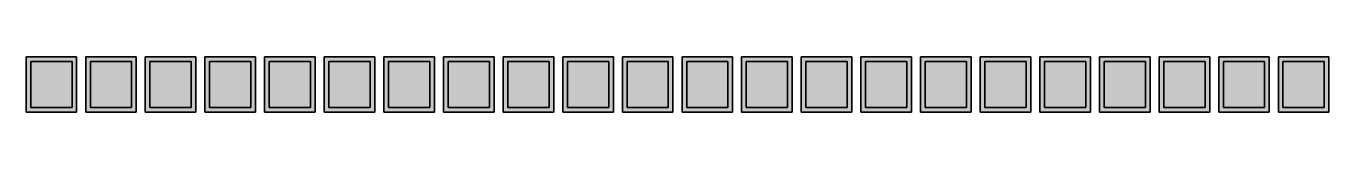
# Model space of a CAD drawing. Extents: x 219 to 547, y 65 to 70.
# Drawn here: x 479.43 to 507.83, y 65.02 to 66.23 of the extents above; entities that cross this region are included whole.
import ezdxf

# ---------------------------------------------------------------- set-up
doc = ezdxf.new("R2010")
doc.units = 0

msp = doc.modelspace()

# ---------------------------------------------------------------- linework, layer by layer
at = {"color": 216, "lineweight": 35, "ltscale": 0.02758}
for p, q in [((480.530365, 66.225807), (479.427155, 66.225807)), ((483.130371, 66.225807), (482.027161, 66.225807)), ((484.430359, 66.225807), (483.327148, 66.225807)), ((487.030365, 66.225807), (485.927155, 66.225807)), ((489.630371, 66.225807), (488.527161, 66.225807)), ((490.930359, 66.225807), (489.827148, 66.225807)), ((493.530365, 66.225807), (492.427155, 66.225807)), ((496.130371, 66.225807), (495.027161, 66.225807)), ((497.430359, 66.225807), (496.327148, 66.225807)), ((500.030365, 66.225807), (498.927155, 66.225807)), ((502.630371, 66.225807), (501.527161, 66.225807)), ((503.930359, 66.225807), (502.827148, 66.225807)), ((506.530365, 66.225807), (505.427155, 66.225807)), ((479.427155, 65.022614), (480.530365, 65.022614)), ((482.027161, 65.022614), (483.130371, 65.022614)), ((483.327148, 65.022614), (484.430359, 65.022614)), ((485.927155, 65.022614), (487.030365, 65.022614)), ((488.527161, 65.022614), (489.630371, 65.022614)), ((489.827148, 65.022614), (490.930359, 65.022614)), ((492.427155, 65.022614), (493.530365, 65.022614)), ((495.027161, 65.022614), (496.130371, 65.022614)), ((496.327148, 65.022614), (497.430359, 65.022614)), ((498.927155, 65.022614), (500.030365, 65.022614)), ((501.527161, 65.022614), (502.630371, 65.022614)), ((502.827148, 65.022614), (503.930359, 65.022614)), ((505.427155, 65.022614), (506.530365, 65.022614))]:
    msp.add_line(p, q, dxfattribs=at)
at = {"color": 216, "lineweight": 35, "ltscale": 0.03008}
for p, q in [((479.427155, 66.225807), (479.427155, 65.022614)), ((480.530365, 65.022614), (480.530365, 66.225807)), ((480.727173, 66.225807), (480.727173, 65.022614)), ((481.830353, 65.022614), (481.830353, 66.225807)), ((482.027161, 66.225807), (482.027161, 65.022614)), ((483.130371, 65.022614), (483.130371, 66.225807)), ((483.327148, 66.225807), (483.327148, 65.022614)), ((484.430359, 65.022614), (484.430359, 66.225807)), ((484.627167, 66.225807), (484.627167, 65.022614)), ((485.730347, 65.022614), (485.730347, 66.225807)), ((485.927155, 66.225807), (485.927155, 65.022614)), ((487.030365, 65.022614), (487.030365, 66.225807)), ((487.227173, 66.225807), (487.227173, 65.022614)), ((488.330353, 65.022614), (488.330353, 66.225807)), ((488.527161, 66.225807), (488.527161, 65.022614)), ((489.630371, 65.022614), (489.630371, 66.225807)), ((489.827148, 66.225807), (489.827148, 65.022614)), ((490.930359, 65.022614), (490.930359, 66.225807)), ((491.127167, 66.225807), (491.127167, 65.022614)), ((492.230347, 65.022614), (492.230347, 66.225807)), ((492.427155, 66.225807), (492.427155, 65.022614)), ((493.530365, 65.022614), (493.530365, 66.225807)), ((493.727173, 66.225807), (493.727173, 65.022614)), ((494.830353, 65.022614), (494.830353, 66.225807)), ((495.027161, 66.225807), (495.027161, 65.022614)), ((496.130371, 65.022614), (496.130371, 66.225807)), ((496.327148, 66.225807), (496.327148, 65.022614)), ((497.430359, 65.022614), (497.430359, 66.225807)), ((497.627167, 66.225807), (497.627167, 65.022614)), ((498.730347, 65.022614), (498.730347, 66.225807)), ((498.927155, 66.225807), (498.927155, 65.022614)), ((500.030365, 65.022614), (500.030365, 66.225807)), ((500.227173, 66.225807), (500.227173, 65.022614)), ((501.330353, 65.022614), (501.330353, 66.225807)), ((501.527161, 66.225807), (501.527161, 65.022614)), ((502.630371, 65.022614), (502.630371, 66.225807)), ((502.827148, 66.225807), (502.827148, 65.022614)), ((503.930359, 65.022614), (503.930359, 66.225807)), ((504.127167, 66.225807), (504.127167, 65.022614)), ((505.230347, 65.022614), (505.230347, 66.225807)), ((505.427155, 66.225807), (505.427155, 65.022614)), ((506.530365, 65.022614), (506.530365, 66.225807)), ((506.727173, 66.225807), (506.727173, 65.022614)), ((507.830353, 65.022614), (507.830353, 66.225807))]:
    msp.add_line(p, q, dxfattribs=at)
at = {"color": 6, "lineweight": 35, "ltscale": 0.02758}
for p, q in [((480.530365, 66.225807), (479.427155, 66.225807)), ((483.130371, 66.225807), (482.027161, 66.225807)), ((484.430359, 66.225807), (483.327148, 66.225807)), ((487.030365, 66.225807), (485.927155, 66.225807)), ((489.630371, 66.225807), (488.527161, 66.225807)), ((490.930359, 66.225807), (489.827148, 66.225807)), ((493.530365, 66.225807), (492.427155, 66.225807)), ((496.130371, 66.225807), (495.027161, 66.225807)), ((497.430359, 66.225807), (496.327148, 66.225807)), ((500.030365, 66.225807), (498.927155, 66.225807)), ((502.630371, 66.225807), (501.527161, 66.225807)), ((503.930359, 66.225807), (502.827148, 66.225807)), ((506.530365, 66.225807), (505.427155, 66.225807)), ((479.427155, 65.022614), (480.530365, 65.022614)), ((482.027161, 65.022614), (483.130371, 65.022614)), ((483.327148, 65.022614), (484.430359, 65.022614)), ((485.927155, 65.022614), (487.030365, 65.022614)), ((488.527161, 65.022614), (489.630371, 65.022614)), ((489.827148, 65.022614), (490.930359, 65.022614)), ((492.427155, 65.022614), (493.530365, 65.022614)), ((495.027161, 65.022614), (496.130371, 65.022614)), ((496.327148, 65.022614), (497.430359, 65.022614)), ((498.927155, 65.022614), (500.030365, 65.022614)), ((501.527161, 65.022614), (502.630371, 65.022614)), ((502.827148, 65.022614), (503.930359, 65.022614)), ((505.427155, 65.022614), (506.530365, 65.022614))]:
    msp.add_line(p, q, dxfattribs=at)
at = {"color": 6, "lineweight": 35, "ltscale": 0.03008}
for p, q in [((479.427155, 66.225807), (479.427155, 65.022614)), ((480.530365, 65.022614), (480.530365, 66.225807)), ((480.727173, 66.225807), (480.727173, 65.022614)), ((481.830353, 65.022614), (481.830353, 66.225807)), ((482.027161, 66.225807), (482.027161, 65.022614)), ((483.130371, 65.022614), (483.130371, 66.225807)), ((483.327148, 66.225807), (483.327148, 65.022614)), ((484.430359, 65.022614), (484.430359, 66.225807)), ((484.627167, 66.225807), (484.627167, 65.022614)), ((485.730347, 65.022614), (485.730347, 66.225807)), ((485.927155, 66.225807), (485.927155, 65.022614)), ((487.030365, 65.022614), (487.030365, 66.225807)), ((487.227173, 66.225807), (487.227173, 65.022614)), ((488.330353, 65.022614), (488.330353, 66.225807)), ((488.527161, 66.225807), (488.527161, 65.022614)), ((489.630371, 65.022614), (489.630371, 66.225807)), ((489.827148, 66.225807), (489.827148, 65.022614)), ((490.930359, 65.022614), (490.930359, 66.225807)), ((491.127167, 66.225807), (491.127167, 65.022614)), ((492.230347, 65.022614), (492.230347, 66.225807)), ((492.427155, 66.225807), (492.427155, 65.022614)), ((493.530365, 65.022614), (493.530365, 66.225807)), ((493.727173, 66.225807), (493.727173, 65.022614)), ((494.830353, 65.022614), (494.830353, 66.225807)), ((495.027161, 66.225807), (495.027161, 65.022614)), ((496.130371, 65.022614), (496.130371, 66.225807)), ((496.327148, 66.225807), (496.327148, 65.022614)), ((497.430359, 65.022614), (497.430359, 66.225807)), ((497.627167, 66.225807), (497.627167, 65.022614)), ((498.730347, 65.022614), (498.730347, 66.225807)), ((498.927155, 66.225807), (498.927155, 65.022614)), ((500.030365, 65.022614), (500.030365, 66.225807)), ((500.227173, 66.225807), (500.227173, 65.022614)), ((501.330353, 65.022614), (501.330353, 66.225807)), ((501.527161, 66.225807), (501.527161, 65.022614)), ((502.630371, 65.022614), (502.630371, 66.225807)), ((502.827148, 66.225807), (502.827148, 65.022614)), ((503.930359, 65.022614), (503.930359, 66.225807)), ((504.127167, 66.225807), (504.127167, 65.022614)), ((505.230347, 65.022614), (505.230347, 66.225807)), ((505.427155, 66.225807), (505.427155, 65.022614)), ((506.530365, 65.022614), (506.530365, 66.225807)), ((506.727173, 66.225807), (506.727173, 65.022614)), ((507.830353, 65.022614), (507.830353, 66.225807))]:
    msp.add_line(p, q, dxfattribs=at)
at = {"color": 216, "lineweight": 35, "ltscale": 0.027579}
for p, q in [((481.830353, 66.225807), (480.727173, 66.225807)), ((485.730347, 66.225807), (484.627167, 66.225807)), ((488.330353, 66.225807), (487.227173, 66.225807)), ((492.230347, 66.225807), (491.127167, 66.225807)), ((494.830353, 66.225807), (493.727173, 66.225807)), ((498.730347, 66.225807), (497.627167, 66.225807)), ((501.330353, 66.225807), (500.227173, 66.225807)), ((505.230347, 66.225807), (504.127167, 66.225807)), ((507.830353, 66.225807), (506.727173, 66.225807)), ((480.727173, 65.022614), (481.830353, 65.022614)), ((484.627167, 65.022614), (485.730347, 65.022614)), ((487.227173, 65.022614), (488.330353, 65.022614)), ((491.127167, 65.022614), (492.230347, 65.022614)), ((493.727173, 65.022614), (494.830353, 65.022614)), ((497.627167, 65.022614), (498.730347, 65.022614)), ((500.227173, 65.022614), (501.330353, 65.022614)), ((504.127167, 65.022614), (505.230347, 65.022614)), ((506.727173, 65.022614), (507.830353, 65.022614))]:
    msp.add_line(p, q, dxfattribs=at)
at = {"color": 6, "lineweight": 35, "ltscale": 0.027579}
for p, q in [((481.830353, 66.225807), (480.727173, 66.225807)), ((485.730347, 66.225807), (484.627167, 66.225807)), ((488.330353, 66.225807), (487.227173, 66.225807)), ((492.230347, 66.225807), (491.127167, 66.225807)), ((494.830353, 66.225807), (493.727173, 66.225807)), ((498.730347, 66.225807), (497.627167, 66.225807)), ((501.330353, 66.225807), (500.227173, 66.225807)), ((505.230347, 66.225807), (504.127167, 66.225807)), ((507.830353, 66.225807), (506.727173, 66.225807)), ((480.727173, 65.022614), (481.830353, 65.022614)), ((484.627167, 65.022614), (485.730347, 65.022614)), ((487.227173, 65.022614), (488.330353, 65.022614)), ((491.127167, 65.022614), (492.230347, 65.022614)), ((493.727173, 65.022614), (494.830353, 65.022614)), ((497.627167, 65.022614), (498.730347, 65.022614)), ((500.227173, 65.022614), (501.330353, 65.022614)), ((504.127167, 65.022614), (505.230347, 65.022614)), ((506.727173, 65.022614), (507.830353, 65.022614))]:
    msp.add_line(p, q, dxfattribs=at)
at = {"color": 1, "lineweight": 35, "ltscale": 0.022501}
for p, q in [((480.428772, 66.124207), (479.528748, 66.124207)), ((486.928772, 66.124207), (486.028748, 66.124207)), ((493.428772, 66.124207), (492.528748, 66.124207)), ((499.928772, 66.124207), (499.028748, 66.124207)), ((506.428772, 66.124207), (505.528748, 66.124207)), ((479.528748, 65.124207), (480.428772, 65.124207)), ((486.028748, 65.124207), (486.928772, 65.124207)), ((492.528748, 65.124207), (493.428772, 65.124207)), ((499.028748, 65.124207), (499.928772, 65.124207)), ((505.528748, 65.124207), (506.428772, 65.124207))]:
    msp.add_line(p, q, dxfattribs=at)
at = {"color": 1, "lineweight": 35, "ltscale": 0.025}
for p, q in [((479.528748, 66.124207), (479.528748, 65.124207)), ((480.428772, 65.124207), (480.428772, 66.124207)), ((480.828766, 66.124207), (480.828766, 65.124207)), ((481.72876, 65.124207), (481.72876, 66.124207)), ((482.128754, 66.124207), (482.128754, 65.124207)), ((483.028748, 65.124207), (483.028748, 66.124207)), ((483.428772, 66.124207), (483.428772, 65.124207)), ((484.328766, 65.124207), (484.328766, 66.124207)), ((484.72876, 66.124207), (484.72876, 65.124207)), ((485.628754, 65.124207), (485.628754, 66.124207)), ((486.028748, 66.124207), (486.028748, 65.124207)), ((486.928772, 65.124207), (486.928772, 66.124207)), ((487.328766, 66.124207), (487.328766, 65.124207)), ((488.22876, 65.124207), (488.22876, 66.124207)), ((488.628754, 66.124207), (488.628754, 65.124207)), ((489.528748, 65.124207), (489.528748, 66.124207)), ((489.928772, 66.124207), (489.928772, 65.124207)), ((490.828766, 65.124207), (490.828766, 66.124207)), ((491.22876, 66.124207), (491.22876, 65.124207)), ((492.128754, 65.124207), (492.128754, 66.124207)), ((492.528748, 66.124207), (492.528748, 65.124207)), ((493.428772, 65.124207), (493.428772, 66.124207)), ((493.828766, 66.124207), (493.828766, 65.124207)), ((494.72876, 65.124207), (494.72876, 66.124207)), ((495.128754, 66.124207), (495.128754, 65.124207)), ((496.028748, 65.124207), (496.028748, 66.124207)), ((496.428772, 66.124207), (496.428772, 65.124207)), ((497.328766, 65.124207), (497.328766, 66.124207)), ((497.72876, 66.124207), (497.72876, 65.124207)), ((498.628754, 65.124207), (498.628754, 66.124207)), ((499.028748, 66.124207), (499.028748, 65.124207)), ((499.928772, 65.124207), (499.928772, 66.124207)), ((500.328766, 66.124207), (500.328766, 65.124207)), ((501.22876, 65.124207), (501.22876, 66.124207)), ((501.628754, 66.124207), (501.628754, 65.124207)), ((502.528748, 65.124207), (502.528748, 66.124207)), ((502.928772, 66.124207), (502.928772, 65.124207)), ((503.828766, 65.124207), (503.828766, 66.124207)), ((504.22876, 66.124207), (504.22876, 65.124207)), ((505.128754, 65.124207), (505.128754, 66.124207)), ((505.528748, 66.124207), (505.528748, 65.124207)), ((506.428772, 65.124207), (506.428772, 66.124207)), ((506.828766, 66.124207), (506.828766, 65.124207)), ((507.72876, 65.124207), (507.72876, 66.124207))]:
    msp.add_line(p, q, dxfattribs=at)
at = {"color": 5, "lineweight": 35, "ltscale": 0.022501}
for p, q in [((480.428772, 66.124207), (479.528748, 66.124207)), ((486.928772, 66.124207), (486.028748, 66.124207)), ((493.428772, 66.124207), (492.528748, 66.124207)), ((499.928772, 66.124207), (499.028748, 66.124207)), ((506.428772, 66.124207), (505.528748, 66.124207)), ((479.528748, 65.124207), (480.428772, 65.124207)), ((486.028748, 65.124207), (486.928772, 65.124207)), ((492.528748, 65.124207), (493.428772, 65.124207)), ((499.028748, 65.124207), (499.928772, 65.124207)), ((505.528748, 65.124207), (506.428772, 65.124207))]:
    msp.add_line(p, q, dxfattribs=at)
at = {"color": 5, "lineweight": 35, "ltscale": 0.025}
for p, q in [((479.528748, 66.124207), (479.528748, 65.124207)), ((480.428772, 65.124207), (480.428772, 66.124207)), ((480.828766, 66.124207), (480.828766, 65.124207)), ((481.72876, 65.124207), (481.72876, 66.124207)), ((482.128754, 66.124207), (482.128754, 65.124207)), ((483.028748, 65.124207), (483.028748, 66.124207)), ((483.428772, 66.124207), (483.428772, 65.124207)), ((484.328766, 65.124207), (484.328766, 66.124207)), ((484.72876, 66.124207), (484.72876, 65.124207)), ((485.628754, 65.124207), (485.628754, 66.124207)), ((486.028748, 66.124207), (486.028748, 65.124207)), ((486.928772, 65.124207), (486.928772, 66.124207)), ((487.328766, 66.124207), (487.328766, 65.124207)), ((488.22876, 65.124207), (488.22876, 66.124207)), ((488.628754, 66.124207), (488.628754, 65.124207)), ((489.528748, 65.124207), (489.528748, 66.124207)), ((489.928772, 66.124207), (489.928772, 65.124207)), ((490.828766, 65.124207), (490.828766, 66.124207)), ((491.22876, 66.124207), (491.22876, 65.124207)), ((492.128754, 65.124207), (492.128754, 66.124207)), ((492.528748, 66.124207), (492.528748, 65.124207)), ((493.428772, 65.124207), (493.428772, 66.124207)), ((493.828766, 66.124207), (493.828766, 65.124207)), ((494.72876, 65.124207), (494.72876, 66.124207)), ((495.128754, 66.124207), (495.128754, 65.124207)), ((496.028748, 65.124207), (496.028748, 66.124207)), ((496.428772, 66.124207), (496.428772, 65.124207)), ((497.328766, 65.124207), (497.328766, 66.124207)), ((497.72876, 66.124207), (497.72876, 65.124207)), ((498.628754, 65.124207), (498.628754, 66.124207)), ((499.028748, 66.124207), (499.028748, 65.124207)), ((499.928772, 65.124207), (499.928772, 66.124207)), ((500.328766, 66.124207), (500.328766, 65.124207)), ((501.22876, 65.124207), (501.22876, 66.124207)), ((501.628754, 66.124207), (501.628754, 65.124207)), ((502.528748, 65.124207), (502.528748, 66.124207)), ((502.928772, 66.124207), (502.928772, 65.124207)), ((503.828766, 65.124207), (503.828766, 66.124207)), ((504.22876, 66.124207), (504.22876, 65.124207)), ((505.128754, 65.124207), (505.128754, 66.124207)), ((505.528748, 66.124207), (505.528748, 65.124207)), ((506.428772, 65.124207), (506.428772, 66.124207)), ((506.828766, 66.124207), (506.828766, 65.124207)), ((507.72876, 65.124207), (507.72876, 66.124207))]:
    msp.add_line(p, q, dxfattribs=at)
at = {"color": 9, "lineweight": 35, "ltscale": 0.022501}
for p, q in [((480.428772, 66.124207), (479.528748, 66.124207)), ((486.928772, 66.124207), (486.028748, 66.124207)), ((493.428772, 66.124207), (492.528748, 66.124207)), ((499.928772, 66.124207), (499.028748, 66.124207)), ((506.428772, 66.124207), (505.528748, 66.124207)), ((479.528748, 65.124207), (480.428772, 65.124207)), ((486.028748, 65.124207), (486.928772, 65.124207)), ((492.528748, 65.124207), (493.428772, 65.124207)), ((499.028748, 65.124207), (499.928772, 65.124207)), ((505.528748, 65.124207), (506.428772, 65.124207))]:
    msp.add_line(p, q, dxfattribs=at)
at = {"color": 9, "lineweight": 35, "ltscale": 0.025}
for p, q in [((479.528748, 66.124207), (479.528748, 65.124207)), ((480.428772, 65.124207), (480.428772, 66.124207)), ((480.828766, 66.124207), (480.828766, 65.124207)), ((481.72876, 65.124207), (481.72876, 66.124207)), ((482.128754, 66.124207), (482.128754, 65.124207)), ((483.028748, 65.124207), (483.028748, 66.124207)), ((483.428772, 66.124207), (483.428772, 65.124207)), ((484.328766, 65.124207), (484.328766, 66.124207)), ((484.72876, 66.124207), (484.72876, 65.124207)), ((485.628754, 65.124207), (485.628754, 66.124207)), ((486.028748, 66.124207), (486.028748, 65.124207)), ((486.928772, 65.124207), (486.928772, 66.124207)), ((487.328766, 66.124207), (487.328766, 65.124207)), ((488.22876, 65.124207), (488.22876, 66.124207)), ((488.628754, 66.124207), (488.628754, 65.124207)), ((489.528748, 65.124207), (489.528748, 66.124207)), ((489.928772, 66.124207), (489.928772, 65.124207)), ((490.828766, 65.124207), (490.828766, 66.124207)), ((491.22876, 66.124207), (491.22876, 65.124207)), ((492.128754, 65.124207), (492.128754, 66.124207)), ((492.528748, 66.124207), (492.528748, 65.124207)), ((493.428772, 65.124207), (493.428772, 66.124207)), ((493.828766, 66.124207), (493.828766, 65.124207)), ((494.72876, 65.124207), (494.72876, 66.124207)), ((495.128754, 66.124207), (495.128754, 65.124207)), ((496.028748, 65.124207), (496.028748, 66.124207)), ((496.428772, 66.124207), (496.428772, 65.124207)), ((497.328766, 65.124207), (497.328766, 66.124207)), ((497.72876, 66.124207), (497.72876, 65.124207)), ((498.628754, 65.124207), (498.628754, 66.124207)), ((499.028748, 66.124207), (499.028748, 65.124207)), ((499.928772, 65.124207), (499.928772, 66.124207)), ((500.328766, 66.124207), (500.328766, 65.124207)), ((501.22876, 65.124207), (501.22876, 66.124207)), ((501.628754, 66.124207), (501.628754, 65.124207)), ((502.528748, 65.124207), (502.528748, 66.124207)), ((502.928772, 66.124207), (502.928772, 65.124207)), ((503.828766, 65.124207), (503.828766, 66.124207)), ((504.22876, 66.124207), (504.22876, 65.124207)), ((505.128754, 65.124207), (505.128754, 66.124207)), ((505.528748, 66.124207), (505.528748, 65.124207)), ((506.428772, 65.124207), (506.428772, 66.124207)), ((506.828766, 66.124207), (506.828766, 65.124207)), ((507.72876, 65.124207), (507.72876, 66.124207))]:
    msp.add_line(p, q, dxfattribs=at)
at = {"color": 1, "lineweight": 35, "ltscale": 0.0225}
for p, q in [((481.72876, 66.124207), (480.828766, 66.124207)), ((483.028748, 66.124207), (482.128754, 66.124207)), ((484.328766, 66.124207), (483.428772, 66.124207)), ((485.628754, 66.124207), (484.72876, 66.124207)), ((488.22876, 66.124207), (487.328766, 66.124207)), ((489.528748, 66.124207), (488.628754, 66.124207)), ((490.828766, 66.124207), (489.928772, 66.124207)), ((492.128754, 66.124207), (491.22876, 66.124207)), ((494.72876, 66.124207), (493.828766, 66.124207)), ((496.028748, 66.124207), (495.128754, 66.124207)), ((497.328766, 66.124207), (496.428772, 66.124207)), ((498.628754, 66.124207), (497.72876, 66.124207)), ((501.22876, 66.124207), (500.328766, 66.124207)), ((502.528748, 66.124207), (501.628754, 66.124207)), ((503.828766, 66.124207), (502.928772, 66.124207)), ((505.128754, 66.124207), (504.22876, 66.124207)), ((507.72876, 66.124207), (506.828766, 66.124207)), ((480.828766, 65.124207), (481.72876, 65.124207)), ((482.128754, 65.124207), (483.028748, 65.124207)), ((483.428772, 65.124207), (484.328766, 65.124207)), ((484.72876, 65.124207), (485.628754, 65.124207)), ((487.328766, 65.124207), (488.22876, 65.124207)), ((488.628754, 65.124207), (489.528748, 65.124207)), ((489.928772, 65.124207), (490.828766, 65.124207)), ((491.22876, 65.124207), (492.128754, 65.124207)), ((493.828766, 65.124207), (494.72876, 65.124207)), ((495.128754, 65.124207), (496.028748, 65.124207)), ((496.428772, 65.124207), (497.328766, 65.124207)), ((497.72876, 65.124207), (498.628754, 65.124207)), ((500.328766, 65.124207), (501.22876, 65.124207)), ((501.628754, 65.124207), (502.528748, 65.124207)), ((502.928772, 65.124207), (503.828766, 65.124207)), ((504.22876, 65.124207), (505.128754, 65.124207)), ((506.828766, 65.124207), (507.72876, 65.124207))]:
    msp.add_line(p, q, dxfattribs=at)
at = {"color": 5, "lineweight": 35, "ltscale": 0.0225}
for p, q in [((481.72876, 66.124207), (480.828766, 66.124207)), ((483.028748, 66.124207), (482.128754, 66.124207)), ((484.328766, 66.124207), (483.428772, 66.124207)), ((485.628754, 66.124207), (484.72876, 66.124207)), ((488.22876, 66.124207), (487.328766, 66.124207)), ((489.528748, 66.124207), (488.628754, 66.124207)), ((490.828766, 66.124207), (489.928772, 66.124207)), ((492.128754, 66.124207), (491.22876, 66.124207)), ((494.72876, 66.124207), (493.828766, 66.124207)), ((496.028748, 66.124207), (495.128754, 66.124207)), ((497.328766, 66.124207), (496.428772, 66.124207)), ((498.628754, 66.124207), (497.72876, 66.124207)), ((501.22876, 66.124207), (500.328766, 66.124207)), ((502.528748, 66.124207), (501.628754, 66.124207)), ((503.828766, 66.124207), (502.928772, 66.124207)), ((505.128754, 66.124207), (504.22876, 66.124207)), ((507.72876, 66.124207), (506.828766, 66.124207)), ((480.828766, 65.124207), (481.72876, 65.124207)), ((482.128754, 65.124207), (483.028748, 65.124207)), ((483.428772, 65.124207), (484.328766, 65.124207)), ((484.72876, 65.124207), (485.628754, 65.124207)), ((487.328766, 65.124207), (488.22876, 65.124207)), ((488.628754, 65.124207), (489.528748, 65.124207)), ((489.928772, 65.124207), (490.828766, 65.124207)), ((491.22876, 65.124207), (492.128754, 65.124207)), ((493.828766, 65.124207), (494.72876, 65.124207)), ((495.128754, 65.124207), (496.028748, 65.124207)), ((496.428772, 65.124207), (497.328766, 65.124207)), ((497.72876, 65.124207), (498.628754, 65.124207)), ((500.328766, 65.124207), (501.22876, 65.124207)), ((501.628754, 65.124207), (502.528748, 65.124207)), ((502.928772, 65.124207), (503.828766, 65.124207)), ((504.22876, 65.124207), (505.128754, 65.124207)), ((506.828766, 65.124207), (507.72876, 65.124207))]:
    msp.add_line(p, q, dxfattribs=at)
at = {"color": 9, "lineweight": 35, "ltscale": 0.0225}
for p, q in [((481.72876, 66.124207), (480.828766, 66.124207)), ((483.028748, 66.124207), (482.128754, 66.124207)), ((484.328766, 66.124207), (483.428772, 66.124207)), ((485.628754, 66.124207), (484.72876, 66.124207)), ((488.22876, 66.124207), (487.328766, 66.124207)), ((489.528748, 66.124207), (488.628754, 66.124207)), ((490.828766, 66.124207), (489.928772, 66.124207)), ((492.128754, 66.124207), (491.22876, 66.124207)), ((494.72876, 66.124207), (493.828766, 66.124207)), ((496.028748, 66.124207), (495.128754, 66.124207)), ((497.328766, 66.124207), (496.428772, 66.124207)), ((498.628754, 66.124207), (497.72876, 66.124207)), ((501.22876, 66.124207), (500.328766, 66.124207)), ((502.528748, 66.124207), (501.628754, 66.124207)), ((503.828766, 66.124207), (502.928772, 66.124207)), ((505.128754, 66.124207), (504.22876, 66.124207)), ((507.72876, 66.124207), (506.828766, 66.124207)), ((480.828766, 65.124207), (481.72876, 65.124207)), ((482.128754, 65.124207), (483.028748, 65.124207)), ((483.428772, 65.124207), (484.328766, 65.124207)), ((484.72876, 65.124207), (485.628754, 65.124207)), ((487.328766, 65.124207), (488.22876, 65.124207)), ((488.628754, 65.124207), (489.528748, 65.124207)), ((489.928772, 65.124207), (490.828766, 65.124207)), ((491.22876, 65.124207), (492.128754, 65.124207)), ((493.828766, 65.124207), (494.72876, 65.124207)), ((495.128754, 65.124207), (496.028748, 65.124207)), ((496.428772, 65.124207), (497.328766, 65.124207)), ((497.72876, 65.124207), (498.628754, 65.124207)), ((500.328766, 65.124207), (501.22876, 65.124207)), ((501.628754, 65.124207), (502.528748, 65.124207)), ((502.928772, 65.124207), (503.828766, 65.124207)), ((504.22876, 65.124207), (505.128754, 65.124207)), ((506.828766, 65.124207), (507.72876, 65.124207))]:
    msp.add_line(p, q, dxfattribs=at)
at = {"color": 216, "lineweight": 5}
for points in [[(479.427155, 65.022614), (480.530365, 65.022614), (479.427155, 66.225807), (480.530365, 66.225807)], [(480.727173, 65.022614), (481.830353, 65.022614), (480.727173, 66.225807), (481.830353, 66.225807)], [(482.027161, 65.022614), (483.130371, 65.022614), (482.027161, 66.225807), (483.130371, 66.225807)], [(483.327148, 65.022614), (484.430359, 65.022614), (483.327148, 66.225807), (484.430359, 66.225807)], [(484.627167, 65.022614), (485.730347, 65.022614), (484.627167, 66.225807), (485.730347, 66.225807)], [(485.927155, 65.022614), (487.030365, 65.022614), (485.927155, 66.225807), (487.030365, 66.225807)], [(487.227173, 65.022614), (488.330353, 65.022614), (487.227173, 66.225807), (488.330353, 66.225807)], [(488.527161, 65.022614), (489.630371, 65.022614), (488.527161, 66.225807), (489.630371, 66.225807)], [(489.827148, 65.022614), (490.930359, 65.022614), (489.827148, 66.225807), (490.930359, 66.225807)], [(491.127167, 65.022614), (492.230347, 65.022614), (491.127167, 66.225807), (492.230347, 66.225807)], [(492.427155, 65.022614), (493.530365, 65.022614), (492.427155, 66.225807), (493.530365, 66.225807)], [(493.727173, 65.022614), (494.830353, 65.022614), (493.727173, 66.225807), (494.830353, 66.225807)], [(495.027161, 65.022614), (496.130371, 65.022614), (495.027161, 66.225807), (496.130371, 66.225807)], [(496.327148, 65.022614), (497.430359, 65.022614), (496.327148, 66.225807), (497.430359, 66.225807)], [(497.627167, 65.022614), (498.730347, 65.022614), (497.627167, 66.225807), (498.730347, 66.225807)], [(498.927155, 65.022614), (500.030365, 65.022614), (498.927155, 66.225807), (500.030365, 66.225807)], [(500.227173, 65.022614), (501.330353, 65.022614), (500.227173, 66.225807), (501.330353, 66.225807)], [(501.527161, 65.022614), (502.630371, 65.022614), (501.527161, 66.225807), (502.630371, 66.225807)], [(502.827148, 65.022614), (503.930359, 65.022614), (502.827148, 66.225807), (503.930359, 66.225807)], [(504.127167, 65.022614), (505.230347, 65.022614), (504.127167, 66.225807), (505.230347, 66.225807)], [(505.427155, 65.022614), (506.530365, 65.022614), (505.427155, 66.225807), (506.530365, 66.225807)], [(506.727173, 65.022614), (507.830353, 65.022614), (506.727173, 66.225807), (507.830353, 66.225807)]]:
    msp.add_solid(points, dxfattribs=at)
at = {"color": 6, "lineweight": 5}
for points in [[(479.427155, 65.022614), (480.530365, 65.022614), (479.427155, 66.225807), (480.530365, 66.225807)], [(480.727173, 65.022614), (481.830353, 65.022614), (480.727173, 66.225807), (481.830353, 66.225807)], [(482.027161, 65.022614), (483.130371, 65.022614), (482.027161, 66.225807), (483.130371, 66.225807)], [(483.327148, 65.022614), (484.430359, 65.022614), (483.327148, 66.225807), (484.430359, 66.225807)], [(484.627167, 65.022614), (485.730347, 65.022614), (484.627167, 66.225807), (485.730347, 66.225807)], [(485.927155, 65.022614), (487.030365, 65.022614), (485.927155, 66.225807), (487.030365, 66.225807)], [(487.227173, 65.022614), (488.330353, 65.022614), (487.227173, 66.225807), (488.330353, 66.225807)], [(488.527161, 65.022614), (489.630371, 65.022614), (488.527161, 66.225807), (489.630371, 66.225807)], [(489.827148, 65.022614), (490.930359, 65.022614), (489.827148, 66.225807), (490.930359, 66.225807)], [(491.127167, 65.022614), (492.230347, 65.022614), (491.127167, 66.225807), (492.230347, 66.225807)], [(492.427155, 65.022614), (493.530365, 65.022614), (492.427155, 66.225807), (493.530365, 66.225807)], [(493.727173, 65.022614), (494.830353, 65.022614), (493.727173, 66.225807), (494.830353, 66.225807)], [(495.027161, 65.022614), (496.130371, 65.022614), (495.027161, 66.225807), (496.130371, 66.225807)], [(496.327148, 65.022614), (497.430359, 65.022614), (496.327148, 66.225807), (497.430359, 66.225807)], [(497.627167, 65.022614), (498.730347, 65.022614), (497.627167, 66.225807), (498.730347, 66.225807)], [(498.927155, 65.022614), (500.030365, 65.022614), (498.927155, 66.225807), (500.030365, 66.225807)], [(500.227173, 65.022614), (501.330353, 65.022614), (500.227173, 66.225807), (501.330353, 66.225807)], [(501.527161, 65.022614), (502.630371, 65.022614), (501.527161, 66.225807), (502.630371, 66.225807)], [(502.827148, 65.022614), (503.930359, 65.022614), (502.827148, 66.225807), (503.930359, 66.225807)], [(504.127167, 65.022614), (505.230347, 65.022614), (504.127167, 66.225807), (505.230347, 66.225807)], [(505.427155, 65.022614), (506.530365, 65.022614), (505.427155, 66.225807), (506.530365, 66.225807)], [(506.727173, 65.022614), (507.830353, 65.022614), (506.727173, 66.225807), (507.830353, 66.225807)]]:
    msp.add_solid(points, dxfattribs=at)
at = {"color": 1, "lineweight": 5}
for points in [[(479.528748, 65.124207), (480.428772, 65.124207), (479.528748, 66.124207), (480.428772, 66.124207)], [(480.828766, 65.124207), (481.72876, 65.124207), (480.828766, 66.124207), (481.72876, 66.124207)], [(482.128754, 65.124207), (483.028748, 65.124207), (482.128754, 66.124207), (483.028748, 66.124207)], [(483.428772, 65.124207), (484.328766, 65.124207), (483.428772, 66.124207), (484.328766, 66.124207)], [(484.72876, 65.124207), (485.628754, 65.124207), (484.72876, 66.124207), (485.628754, 66.124207)], [(486.028748, 65.124207), (486.928772, 65.124207), (486.028748, 66.124207), (486.928772, 66.124207)], [(487.328766, 65.124207), (488.22876, 65.124207), (487.328766, 66.124207), (488.22876, 66.124207)], [(488.628754, 65.124207), (489.528748, 65.124207), (488.628754, 66.124207), (489.528748, 66.124207)], [(489.928772, 65.124207), (490.828766, 65.124207), (489.928772, 66.124207), (490.828766, 66.124207)], [(491.22876, 65.124207), (492.128754, 65.124207), (491.22876, 66.124207), (492.128754, 66.124207)], [(492.528748, 65.124207), (493.428772, 65.124207), (492.528748, 66.124207), (493.428772, 66.124207)], [(493.828766, 65.124207), (494.72876, 65.124207), (493.828766, 66.124207), (494.72876, 66.124207)], [(495.128754, 65.124207), (496.028748, 65.124207), (495.128754, 66.124207), (496.028748, 66.124207)], [(496.428772, 65.124207), (497.328766, 65.124207), (496.428772, 66.124207), (497.328766, 66.124207)], [(497.72876, 65.124207), (498.628754, 65.124207), (497.72876, 66.124207), (498.628754, 66.124207)], [(499.028748, 65.124207), (499.928772, 65.124207), (499.028748, 66.124207), (499.928772, 66.124207)], [(500.328766, 65.124207), (501.22876, 65.124207), (500.328766, 66.124207), (501.22876, 66.124207)], [(501.628754, 65.124207), (502.528748, 65.124207), (501.628754, 66.124207), (502.528748, 66.124207)], [(502.928772, 65.124207), (503.828766, 65.124207), (502.928772, 66.124207), (503.828766, 66.124207)], [(504.22876, 65.124207), (505.128754, 65.124207), (504.22876, 66.124207), (505.128754, 66.124207)], [(505.528748, 65.124207), (506.428772, 65.124207), (505.528748, 66.124207), (506.428772, 66.124207)], [(506.828766, 65.124207), (507.72876, 65.124207), (506.828766, 66.124207), (507.72876, 66.124207)]]:
    msp.add_solid(points, dxfattribs=at)
at = {"color": 5, "lineweight": 5}
for points in [[(479.528748, 65.124207), (480.428772, 65.124207), (479.528748, 66.124207), (480.428772, 66.124207)], [(480.828766, 65.124207), (481.72876, 65.124207), (480.828766, 66.124207), (481.72876, 66.124207)], [(482.128754, 65.124207), (483.028748, 65.124207), (482.128754, 66.124207), (483.028748, 66.124207)], [(483.428772, 65.124207), (484.328766, 65.124207), (483.428772, 66.124207), (484.328766, 66.124207)], [(484.72876, 65.124207), (485.628754, 65.124207), (484.72876, 66.124207), (485.628754, 66.124207)], [(486.028748, 65.124207), (486.928772, 65.124207), (486.028748, 66.124207), (486.928772, 66.124207)], [(487.328766, 65.124207), (488.22876, 65.124207), (487.328766, 66.124207), (488.22876, 66.124207)], [(488.628754, 65.124207), (489.528748, 65.124207), (488.628754, 66.124207), (489.528748, 66.124207)], [(489.928772, 65.124207), (490.828766, 65.124207), (489.928772, 66.124207), (490.828766, 66.124207)], [(491.22876, 65.124207), (492.128754, 65.124207), (491.22876, 66.124207), (492.128754, 66.124207)], [(492.528748, 65.124207), (493.428772, 65.124207), (492.528748, 66.124207), (493.428772, 66.124207)], [(493.828766, 65.124207), (494.72876, 65.124207), (493.828766, 66.124207), (494.72876, 66.124207)], [(495.128754, 65.124207), (496.028748, 65.124207), (495.128754, 66.124207), (496.028748, 66.124207)], [(496.428772, 65.124207), (497.328766, 65.124207), (496.428772, 66.124207), (497.328766, 66.124207)], [(497.72876, 65.124207), (498.628754, 65.124207), (497.72876, 66.124207), (498.628754, 66.124207)], [(499.028748, 65.124207), (499.928772, 65.124207), (499.028748, 66.124207), (499.928772, 66.124207)], [(500.328766, 65.124207), (501.22876, 65.124207), (500.328766, 66.124207), (501.22876, 66.124207)], [(501.628754, 65.124207), (502.528748, 65.124207), (501.628754, 66.124207), (502.528748, 66.124207)], [(502.928772, 65.124207), (503.828766, 65.124207), (502.928772, 66.124207), (503.828766, 66.124207)], [(504.22876, 65.124207), (505.128754, 65.124207), (504.22876, 66.124207), (505.128754, 66.124207)], [(505.528748, 65.124207), (506.428772, 65.124207), (505.528748, 66.124207), (506.428772, 66.124207)], [(506.828766, 65.124207), (507.72876, 65.124207), (506.828766, 66.124207), (507.72876, 66.124207)]]:
    msp.add_solid(points, dxfattribs=at)
at = {"color": 9, "lineweight": 5}
for points in [[(479.528748, 65.124207), (480.428772, 65.124207), (479.528748, 66.124207), (480.428772, 66.124207)], [(480.828766, 65.124207), (481.72876, 65.124207), (480.828766, 66.124207), (481.72876, 66.124207)], [(482.128754, 65.124207), (483.028748, 65.124207), (482.128754, 66.124207), (483.028748, 66.124207)], [(483.428772, 65.124207), (484.328766, 65.124207), (483.428772, 66.124207), (484.328766, 66.124207)], [(484.72876, 65.124207), (485.628754, 65.124207), (484.72876, 66.124207), (485.628754, 66.124207)], [(486.028748, 65.124207), (486.928772, 65.124207), (486.028748, 66.124207), (486.928772, 66.124207)], [(487.328766, 65.124207), (488.22876, 65.124207), (487.328766, 66.124207), (488.22876, 66.124207)], [(488.628754, 65.124207), (489.528748, 65.124207), (488.628754, 66.124207), (489.528748, 66.124207)], [(489.928772, 65.124207), (490.828766, 65.124207), (489.928772, 66.124207), (490.828766, 66.124207)], [(491.22876, 65.124207), (492.128754, 65.124207), (491.22876, 66.124207), (492.128754, 66.124207)], [(492.528748, 65.124207), (493.428772, 65.124207), (492.528748, 66.124207), (493.428772, 66.124207)], [(493.828766, 65.124207), (494.72876, 65.124207), (493.828766, 66.124207), (494.72876, 66.124207)], [(495.128754, 65.124207), (496.028748, 65.124207), (495.128754, 66.124207), (496.028748, 66.124207)], [(496.428772, 65.124207), (497.328766, 65.124207), (496.428772, 66.124207), (497.328766, 66.124207)], [(497.72876, 65.124207), (498.628754, 65.124207), (497.72876, 66.124207), (498.628754, 66.124207)], [(499.028748, 65.124207), (499.928772, 65.124207), (499.028748, 66.124207), (499.928772, 66.124207)], [(500.328766, 65.124207), (501.22876, 65.124207), (500.328766, 66.124207), (501.22876, 66.124207)], [(501.628754, 65.124207), (502.528748, 65.124207), (501.628754, 66.124207), (502.528748, 66.124207)], [(502.928772, 65.124207), (503.828766, 65.124207), (502.928772, 66.124207), (503.828766, 66.124207)], [(504.22876, 65.124207), (505.128754, 65.124207), (504.22876, 66.124207), (505.128754, 66.124207)], [(505.528748, 65.124207), (506.428772, 65.124207), (505.528748, 66.124207), (506.428772, 66.124207)], [(506.828766, 65.124207), (507.72876, 65.124207), (506.828766, 66.124207), (507.72876, 66.124207)]]:
    msp.add_solid(points, dxfattribs=at)

doc.saveas('drawing.dxf')
